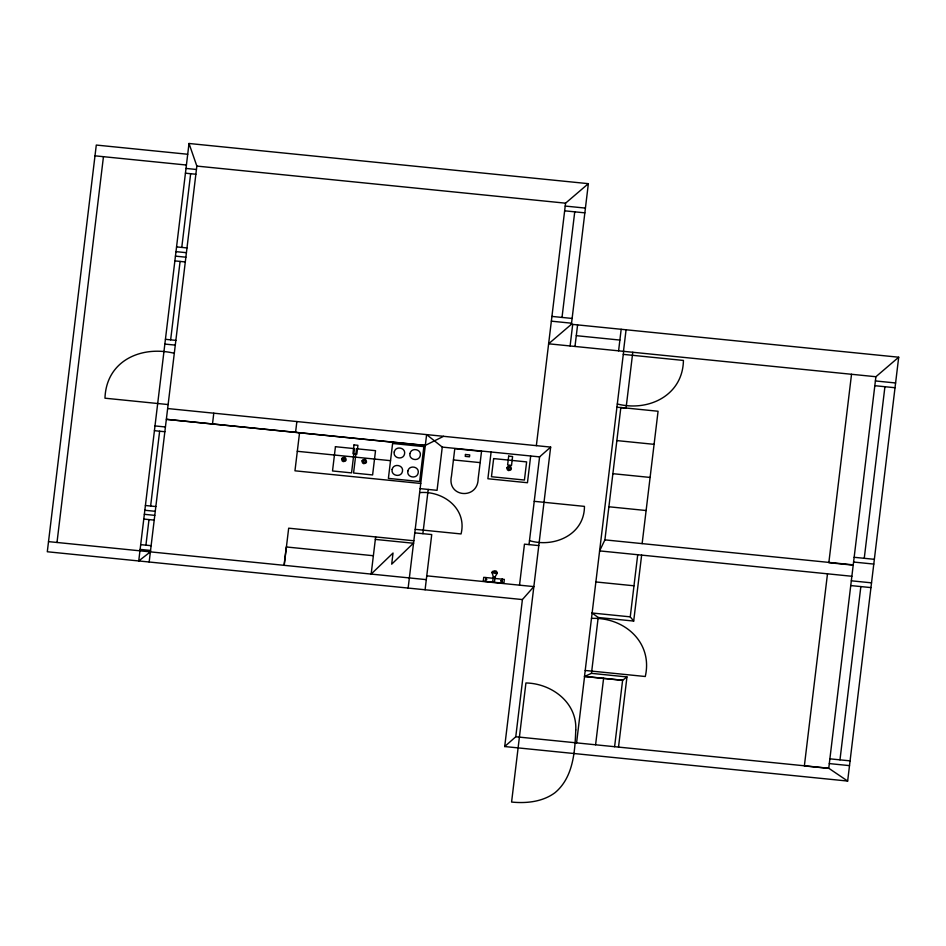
<?xml version="1.0" encoding="UTF-8"?>
<svg xmlns="http://www.w3.org/2000/svg" width="946" height="946" viewBox="0 0 946 946"><rect width="100%" height="100%" fill="white"/><g stroke="black" fill="none" stroke-linecap="round" stroke-linejoin="round"><path stroke-width="1.42" d="M56.997 542.472L103.457 156.681M571.419 324.277L898.7 357.21L875.901 376.733L548.621 343.8L571.419 324.277L588.365 183.666L189.011 143.485L138.731 560.954L150.379 551.861M145.921 545.168L148.995 519.591M150.627 506.027L159.638 431.21M170.647 339.839L180.095 261.415M181.774 247.414L190.654 173.709M149.161 562.007L196.851 166.082L189.011 143.485M212.495 423.962L213.784 413.189M295.566 432.322L296.867 421.549M299.551 432.783L294.963 470.812L420.745 483.465M284.084 565.318L286.295 546.965L373.374 555.728M284.202 565.33L288.672 528.187L413.84 540.769M375.633 536.926L371.163 574.08L393.028 553.032L391.691 564.171L413.556 543.063M392.767 442.16L388.392 478.38L419.657 481.526L423.855 446.618L392.59 443.473M408.14 588.069L426.622 434.604L442.267 447.091L539.587 456.883L550.655 447.091L167.643 408.542M422.886 533.662L428.219 489.437M425.085 589.772L431.731 534.561L414.786 532.858M442.267 447.091L437.064 490.324L420.119 488.621M480.166 462.618L481.526 451.36L454.79 448.664L451.49 476.063C446.559 497.525 477.955 500.103 478.156 478.747L480.166 462.618L453.43 459.933M491.092 452.105L487.888 478.747L527.454 482.732L530.671 456.09M485.357 581.412L485.83 577.545M492.653 582.145L493.315 576.682L492.015 572.472L492.393 571.49L494.711 570.805L496.272 571.088L497.36 573.004L495.077 576.859L494.415 582.322M519.52 585.16L524.462 544.151L538.794 545.594M536.358 445.649L565.566 203.177L588.365 183.666M898.7 357.21L847.651 781.053L504.703 746.548L522.405 599.563L533.851 586.603L426.764 575.83M529.015 544.6L539.587 456.883M562.019 317.43L574.742 211.833M504.703 746.548L515.771 736.757L550.655 447.091M570.107 345.952L572.697 324.407M574.991 346.449L577.592 324.904M618.589 350.836L621.179 329.291M623.473 351.333L626.075 329.776M618.518 747.092L626.962 676.922L622.598 680.328L584.486 676.496L623.651 351.344M576.575 742.87L584.581 676.402L622.61 680.233L614.604 746.701M599.622 550.879L604.908 539.87L620.848 407.501L658.073 411.25L642.133 543.619M584.486 676.496L591.463 673.351L598.191 617.49L592.137 613.032M632.779 352.267L626.051 408.104L616.922 407.194M595.59 744.786L603.595 678.317M641.636 555.113L633.69 621.061L630.249 616.863L637.722 554.723M827.49 573.82L804.36 765.917L828.731 768.365L875.901 376.733M851.53 374.273L828.838 562.693L853.209 565.152M839.977 759.851L860.848 586.579M864.254 558.306L884.924 386.713M443.568 436.319L425.322 445.389L166.342 419.326L425.31 445.483M187.722 154.257L96.291 145.057L47.3 551.755L522.405 599.563M94.99 155.83L186.421 165.03M196.851 166.082L565.566 203.177M565.211 206.062L585.42 208.096M186.007 168.435L196.437 169.488M564.632 210.816L584.841 212.85M185.44 173.189L195.869 174.241M176.571 246.894L186.989 247.935M175.991 251.648L186.421 252.688M175.448 256.141L185.877 257.194M174.88 260.895L185.298 261.947M551.92 316.413L572.129 318.447M551.352 321.167L571.55 323.201M576.291 335.676L619.878 340.063M623.284 354.372L683.426 360.438C682.811 395.499 648.377 411.983 617.312 403.989M875.393 380.942L895.602 382.976M874.825 385.696L895.022 387.73M165.432 339.318L175.861 340.371M164.852 344.072L175.282 345.113M174.301 353.272C141.202 345.266 106.271 360.722 104.971 398.195L168.128 404.557M616.863 440.588L654.088 444.336M154.99 425.925L165.42 426.977M612.878 473.686L650.103 477.434M154.423 430.678L164.852 431.731M297.257 451.289L390.532 460.667M608.893 506.772L646.118 510.521M534.23 501.321L584.451 506.382C584.427 534.809 554.025 547.994 529.5 540.651M419.634 492.618C443.047 490.442 467.371 508.7 461.057 533.946L415.211 529.334M854.155 557.289L874.352 559.323M853.576 562.042L873.785 564.076M604.908 539.87L853.245 564.857M599.516 550.879L851.861 576.268M145.412 505.507L155.842 506.559M851.317 580.809L871.526 582.842M144.833 510.261L155.262 511.313M144.348 514.317L154.777 515.357M850.75 585.562L870.947 587.596M375.337 539.409L413.544 543.252M143.78 519.058L154.21 520.111M595.779 581.944L633.986 585.787M493.268 577.072L495.03 577.249M493.126 578.278L483.737 577.332L483.276 581.199L503.875 583.268L504.336 579.401L494.888 578.455M140.706 544.636L151.124 545.688M140.126 549.39L150.556 550.442M48.518 541.62L426.303 579.638M592.03 613.008L630.249 616.851M598.191 617.49L633.69 621.061M591.487 618.4C624.183 616.981 653.118 642.275 645.278 676.508L585.219 670.466M591.463 673.351L626.962 676.922M829.879 758.834L850.087 760.868M829.311 763.588L849.508 765.621M515.771 736.757L828.743 768.247L847.651 781.053M575.759 729.945C574.967 751.916 573.181 777.553 554.983 792.713C542.602 801.877 526.508 803.556 511.585 802.054L525.929 682.965C551.53 683.45 577.202 702.44 575.759 729.945M335.44 446.701L332.519 470.966L351.557 472.882L354.478 448.617L335.44 446.701M341.683 458.822L342.109 460.844L343.244 461.624L345.337 461.175L346.153 460.063L345.716 458.03L344.581 457.261L342.487 457.71L341.683 458.822M342.641 459.082L343.54 460.69L345.195 459.791L344.297 458.195L342.641 459.082M354.005 444.916L352.941 453.784L356.843 454.175L357.919 445.306L354.005 444.916M356.5 448.759L353.568 473.024L372.606 474.939L375.527 450.674L356.5 448.759M362.058 460.868L362.484 462.901L363.619 463.67L365.712 463.221L366.528 462.109L366.09 460.087L364.955 459.318L362.862 459.756L362.058 460.868M363.016 461.14L363.903 462.736L365.57 461.849L364.671 460.253L363.016 461.14M392.141 469.417C390.698 475.885 401.151 477.919 402.452 471.451C403.907 464.983 393.453 462.949 392.141 469.417M394.245 451.963C392.803 458.42 403.256 460.466 404.557 453.997C406.011 447.529 395.558 445.495 394.245 451.963M407.868 471.002C406.425 477.47 416.879 479.504 418.179 473.035C419.622 466.567 409.18 464.533 407.868 471.002M409.973 453.536C408.53 460.004 418.972 462.05 420.284 455.582C421.739 449.114 411.274 447.08 409.973 453.536M465.467 454.482L465.243 456.374L469.488 456.812L469.724 454.908L465.467 454.482M493.646 458.585L491.459 476.725L524.439 480.036L526.626 461.896L493.646 458.585M486.611 579.224C486.906 580.702 484.541 578.917 486.611 579.224M506.926 467.773L507.352 469.795L508.487 470.576L510.58 470.127L511.384 469.015L510.958 466.981L509.823 466.212L507.73 466.662L506.926 467.773M508.676 456.126L507.612 464.994L511.526 465.385L512.59 456.516L508.676 456.126M507.884 468.034L508.771 469.642L510.438 468.743L509.539 467.147L507.884 468.034M500.954 580.667C500.304 582.05 503.047 580.797 500.954 580.667M502.125 579.177L501.652 583.043L502.184 579.189M492.05 572.555C501.971 575.617 495.385 569.48 492.05 572.555"/></g></svg>
